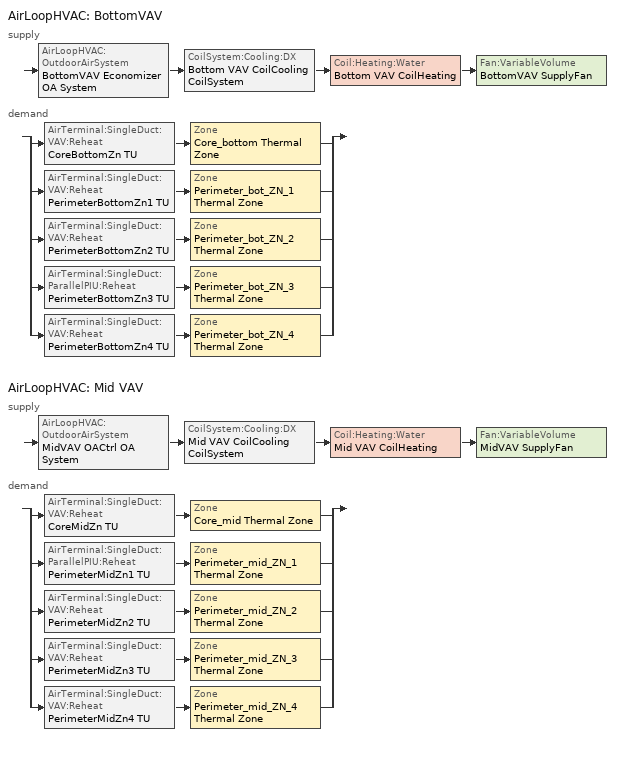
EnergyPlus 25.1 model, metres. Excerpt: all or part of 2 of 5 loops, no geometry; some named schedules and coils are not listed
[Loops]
AirLoopHVAC 'BottomVAV'
 supply: AirLoopHVAC:OutdoorAirSystem 'BottomVAV Economizer OA System' > CoilSystem:Cooling:DX 'Bottom VAV CoilCooling CoilSystem' > Coil:Heating:Water 'Bottom VAV CoilHeating' > Fan:VariableVolume 'BottomVAV SupplyFan'
 demand: split
  | AirTerminal:SingleDuct:VAV:Reheat 'CoreBottomZn TU' > Zone 'Core_bottom Thermal Zone'
  | AirTerminal:SingleDuct:VAV:Reheat 'PerimeterBottomZn1 TU' > Zone 'Perimeter_bot_ZN_1 Thermal Zone'
  | AirTerminal:SingleDuct:VAV:Reheat 'PerimeterBottomZn2 TU' > Zone 'Perimeter_bot_ZN_2 Thermal Zone'
  | AirTerminal:SingleDuct:ParallelPIU:Reheat 'PerimeterBottomZn3 TU' > Zone 'Perimeter_bot_ZN_3 Thermal Zone'
  | AirTerminal:SingleDuct:VAV:Reheat 'PerimeterBottomZn4 TU' > Zone 'Perimeter_bot_ZN_4 Thermal Zone'
AirLoopHVAC 'Mid VAV'
 supply: AirLoopHVAC:OutdoorAirSystem 'MidVAV OACtrl OA System' > CoilSystem:Cooling:DX 'Mid VAV CoilCooling CoilSystem' > Coil:Heating:Water 'Mid VAV CoilHeating' > Fan:VariableVolume 'MidVAV SupplyFan'
 demand: split
  | AirTerminal:SingleDuct:VAV:Reheat 'CoreMidZn TU' > Zone 'Core_mid Thermal Zone'
  | AirTerminal:SingleDuct:ParallelPIU:Reheat 'PerimeterMidZn1 TU' > Zone 'Perimeter_mid_ZN_1 Thermal Zone'
  | AirTerminal:SingleDuct:VAV:Reheat 'PerimeterMidZn2 TU' > Zone 'Perimeter_mid_ZN_2 Thermal Zone'
  | AirTerminal:SingleDuct:VAV:Reheat 'PerimeterMidZn3 TU' > Zone 'Perimeter_mid_ZN_3 Thermal Zone'
  | AirTerminal:SingleDuct:VAV:Reheat 'PerimeterMidZn4 TU' > Zone 'Perimeter_mid_ZN_4 Thermal Zone'
[ZoneControl:Thermostat] Temperature Difference Between Cutout And Setpoint {deltaC}=0
Name | Zone or ZoneList | Control Type Schedule | Control 1
Core_bottom Thermal Zone Thermostat | Core_bottom Thermal Zone | Core_bottom Thermal Zone Thermostat Schedule | Core_bottom Thermal Zone Thermostat
Core_mid Thermal Zone Thermostat | Core_mid Thermal Zone | Core_mid Thermal Zone Thermostat Schedule | Core_mid Thermal Zone Thermostat
Perimeter_bot_ZN_1 Thermal Zone Thermostat | Perimeter_bot_ZN_1 Thermal Zone | Perimeter_bot_ZN_1 Thermal Zone Thermostat Schedule | Perimeter_bot_ZN_1 Thermal Zone Thermostat
Perimeter_bot_ZN_2 Thermal Zone Thermostat | Perimeter_bot_ZN_2 Thermal Zone | Perimeter_bot_ZN_2 Thermal Zone Thermostat Schedule | Perimeter_bot_ZN_2 Thermal Zone Thermostat
Perimeter_bot_ZN_3 Thermal Zone Thermostat | Perimeter_bot_ZN_3 Thermal Zone | Perimeter_bot_ZN_3 Thermal Zone Thermostat Schedule | Perimeter_bot_ZN_3 Thermal Zone Thermostat
Perimeter_bot_ZN_4 Thermal Zone Thermostat | Perimeter_bot_ZN_4 Thermal Zone | Perimeter_bot_ZN_4 Thermal Zone Thermostat Schedule | Perimeter_bot_ZN_4 Thermal Zone Thermostat
Perimeter_mid_ZN_1 Thermal Zone Thermostat | Perimeter_mid_ZN_1 Thermal Zone | Perimeter_mid_ZN_1 Thermal Zone Thermostat Schedule | Perimeter_mid_ZN_1 Thermal Zone Thermostat
Perimeter_mid_ZN_2 Thermal Zone Thermostat | Perimeter_mid_ZN_2 Thermal Zone | Perimeter_mid_ZN_2 Thermal Zone Thermostat Schedule | Perimeter_mid_ZN_2 Thermal Zone Thermostat
Perimeter_mid_ZN_3 Thermal Zone Thermostat | Perimeter_mid_ZN_3 Thermal Zone | Perimeter_mid_ZN_3 Thermal Zone Thermostat Schedule | Perimeter_mid_ZN_3 Thermal Zone Thermostat
Perimeter_mid_ZN_4 Thermal Zone Thermostat | Perimeter_mid_ZN_4 Thermal Zone | Perimeter_mid_ZN_4 Thermal Zone Thermostat Schedule | Perimeter_mid_ZN_4 Thermal Zone Thermostat
[ThermostatSetpoint:DualSetpoint] Heating Setpoint Temperature Schedule=OfficeHtgSetpt; Cooling Setpoint Temperature Schedule=OfficeClgSetpt
Core_bottom Thermal Zone Thermostat; Core_mid Thermal Zone Thermostat; Perimeter_bot_ZN_1 Thermal Zone Thermostat; Perimeter_bot_ZN_2 Thermal Zone Thermostat; Perimeter_bot_ZN_3 Thermal Zone Thermostat; Perimeter_bot_ZN_4 Thermal Zone Thermostat; Perimeter_mid_ZN_1 Thermal Zone Thermostat; Perimeter_mid_ZN_2 Thermal Zone Thermostat; Perimeter_mid_ZN_3 Thermal Zone Thermostat; Perimeter_mid_ZN_4 Thermal Zone Thermostat
[AirTerminal:SingleDuct:VAV:Reheat] Availability Schedule=Always On Discrete; Zone Minimum Air Flow Input Method=FixedFlowRate; Constant Minimum Air Flow Fraction=0.3; Maximum Hot Water or Steam Flow Rate {m3/s}=Autosize; Minimum Hot Water or Steam Flow Rate {m3/s}=0; Convergence Tolerance=0.001; Damper Heating Action=Reverse; Maximum Reheat Air Temperature {C}=35
Name | Maximum Air Flow Rate {m3/s} | Fixed Minimum Air Flow Rate {m3/s} | Reheat Coil | Maximum Flow Fraction During Reheat
CoreBottomZn TU | 3.54465 | 0.749457 | CoreBottomReheatCoil | 0.5
CoreMidZn TU | 3.72345 | 0.749457 | CoreMidReheatCoil | 0.5
PerimeterBottomZn1 TU | 0.955892 | 0.157991 | PerimeterBottom1ReheatCoil | 0.5
PerimeterBottomZn2 TU | 0.576045 | 0.100022 | PerimeterBottom2ReheatCoil | 0.5
PerimeterBottomZn4 TU | 0.596924 | 0.100015 | PerimeterBottom4ReheatCoil | 0.500002
PerimeterMidZn2 TU | 0.690558 | 0.100022 | PerimeterMid2ReheatCoil | 0.499999
PerimeterMidZn3 TU | 0.723363 | 0.157991 | PerimeterMid3ReheatCoil | 0.500001
PerimeterMidZn4 TU | 0.734058 | 0.100015 | PerimeterMid4ReheatCoil | 0.499999
[Coil:Heating:Water] Availability Schedule=Always On Discrete; U-Factor Times Area Value {W/K}=Autosize; Maximum Water Flow Rate {m3/s}=Autosize; Performance Input Method=NominalCapacity; Rated Inlet Water Temperature {C}=54.4444; Rated Inlet Air Temperature {C}=16.6; Rated Outlet Water Temperature {C}=43.3333; Rated Outlet Air Temperature {C}=32.2; Rated Ratio for Air and Water Convection=0.5
Name | Rated Capacity {W}
Bottom VAV CoilHeating | 18407.3
Mid VAV CoilHeating | 19430.4
[Zone equipment]
Core_bottom Thermal Zone: CoreBottomZn TU
Core_mid Thermal Zone: CoreMidZn TU
Perimeter_bot_ZN_1 Thermal Zone: PerimeterBottomZn1 TU
Perimeter_bot_ZN_2 Thermal Zone: PerimeterBottomZn2 TU
Perimeter_bot_ZN_3 Thermal Zone: PerimeterBottomZn3 TU
Perimeter_bot_ZN_4 Thermal Zone: PerimeterBottomZn4 TU
Perimeter_mid_ZN_1 Thermal Zone: PerimeterMidZn1 TU
Perimeter_mid_ZN_2 Thermal Zone: PerimeterMidZn2 TU
Perimeter_mid_ZN_3 Thermal Zone: PerimeterMidZn3 TU
Perimeter_mid_ZN_4 Thermal Zone: PerimeterMidZn4 TU
[Sizing:Zone] Zone Cooling Design Supply Air Temperature Input Method=TemperatureDifference; Zone Cooling Design Supply Air Temperature {C}=14; Zone Heating Design Supply Air Temperature Input Method=TemperatureDifference; Zone Heating Design Supply Air Temperature {C}=40; Zone Heating Design Supply Air Temperature Difference {deltaC}=13.8889; Zone Cooling Design Supply Air Humidity Ratio {kgWater/kgDryAir}=0.0085; Zone Heating Design Supply Air Humidity Ratio {kgWater/kgDryAir}=0.008; Zone Heating Sizing Factor=1; Zone Cooling Sizing Factor=1; Cooling Design Air Flow Method=DesignDay; Cooling Design Air Flow Rate {m3/s}=0; Cooling Minimum Air Flow per Zone Floor Area {m3/s-m2}=0; Cooling Minimum Air Flow {m3/s}=0; Cooling Minimum Air Flow Fraction=0; Heating Design Air Flow Method=DesignDayWithLimit; Heating Design Air Flow Rate {m3/s}=0; Heating Maximum Air Flow per Zone Floor Area {m3/s-m2}=0; Heating Maximum Air Flow {m3/s}=0; Account for Dedicated Outdoor Air System=No; Zone Load Sizing Method=Sensible Load Only No Latent Load; Zone Latent Cooling Design Supply Air Humidity Ratio Input Method=HumidityRatioDifference; Zone Cooling Design Supply Air Humidity Ratio Difference {kgWater/kgDryAir}=0.005; Zone Latent Heating Design Supply Air Humidity Ratio Input Method=HumidityRatioDifference; Zone Humidification Design Supply Air Humidity Ratio Difference {kgWater/kgDryAir}=0.005; Type of Space Sum to Use=Coincident
Name | Zone Cooling Design Supply Air Temperature Difference {deltaC} | Design Specification Outdoor Air Object | Heating Maximum Air Flow Fraction
Core_bottom Thermal Zone | 8.33333 | Core_bottom Thermal Zone Design Specification Outdoor Air | 0.5
Core_mid Thermal Zone | 8.33333 | Core_mid Thermal Zone Design Specification Outdoor Air | 0.5
Perimeter_bot_ZN_1 Thermal Zone | 11.1111 | Perimeter_bot_ZN_1 Thermal Zone Design Specification Outdoor Air | 0.5
Perimeter_bot_ZN_2 Thermal Zone | 11.1111 | Perimeter_bot_ZN_2 Thermal Zone Design Specification Outdoor Air | 0.5
Perimeter_bot_ZN_3 Thermal Zone | 11.1111 | Perimeter_bot_ZN_3 Thermal Zone Design Specification Outdoor Air | 0.5
Perimeter_bot_ZN_4 Thermal Zone | 11.1111 | Perimeter_bot_ZN_4 Thermal Zone Design Specification Outdoor Air | 0.500002
Perimeter_mid_ZN_1 Thermal Zone | 11.1111 | Perimeter_mid_ZN_1 Thermal Zone Design Specification Outdoor Air | 0.5
Perimeter_mid_ZN_2 Thermal Zone | 11.1111 | Perimeter_mid_ZN_2 Thermal Zone Design Specification Outdoor Air | 0.5
Perimeter_mid_ZN_3 Thermal Zone | 11.1111 | Perimeter_mid_ZN_3 Thermal Zone Design Specification Outdoor Air | 0.500001
Perimeter_mid_ZN_4 Thermal Zone | 11.1111 | Perimeter_mid_ZN_4 Thermal Zone Design Specification Outdoor Air | 0.5
[DesignSpecification:OutdoorAir] Outdoor Air Method=Maximum; Outdoor Air Flow per Person {m3/s-person}=0; Outdoor Air Flow per Zone Floor Area {m3/s-m2}=0.000762; Outdoor Air Flow per Zone {m3/s}=0; Outdoor Air Flow Air Changes per Hour {1/hr}=0
Core_bottom Thermal Zone Design Specification Outdoor Air; Core_mid Thermal Zone Design Specification Outdoor Air; Perimeter_bot_ZN_1 Thermal Zone Design Specification Outdoor Air; Perimeter_bot_ZN_2 Thermal Zone Design Specification Outdoor Air; Perimeter_bot_ZN_3 Thermal Zone Design Specification Outdoor Air; Perimeter_bot_ZN_4 Thermal Zone Design Specification Outdoor Air; Perimeter_mid_ZN_1 Thermal Zone Design Specification Outdoor Air; Perimeter_mid_ZN_2 Thermal Zone Design Specification Outdoor Air; Perimeter_mid_ZN_3 Thermal Zone Design Specification Outdoor Air; Perimeter_mid_ZN_4 Thermal Zone Design Specification Outdoor Air
[AirTerminal:SingleDuct:ParallelPIU:Reheat] Availability Schedule=Always On Discrete; Fan On Flow Fraction=0.22; Maximum Hot Water or Steam Flow Rate {m3/s}=Autosize; Minimum Hot Water or Steam Flow Rate {m3/s}=0; Convergence Tolerance=0.001; Fan Control Type=ConstantSpeed; Minimum Fan Turn Down Ratio=0.3; Heating Control Type=Staged; Design Heating Discharge Air Temperature {C}=32.1; High Limit Heating Discharge Air Temperature {C}=37.7
Name | Maximum Primary Air Flow Rate {m3/s} | Maximum Secondary Air Flow Rate {m3/s} | Minimum Primary Air Flow Fraction | Fan | Reheat Coil
PerimeterBottomZn3 TU | 0.656559 | 0.32828 | 0.240636 | Fan 4 | PerimeterBottom3ReheatCoil
PerimeterMidZn1 TU | 1.15181 | 0.575908 | 0.137168 | Fan 5 | PerimeterMid1ReheatCoil
[Fan:ConstantVolume] Availability Schedule=OfficeHVACAvail; Fan Total Efficiency=0.4275; Pressure Rise {Pa}=271.878; Motor Efficiency=0.855; Motor In Airstream Fraction=1
Name | Maximum Flow Rate {m3/s}
Fan 4 | 0.32828
Fan 5 | 0.575908
[AirLoopHVAC] Design Return Air Flow Fraction of Supply Air Flow=1
Name | Design Supply Air Flow Rate {m3/s}
BottomVAV | 5.41706
Mid VAV | 5.71816
[Sizing:System] Type of Load to Size On=Sensible; Design Outdoor Air Flow Rate {m3/s}=Autosize; Preheat Design Temperature {C}=5.68434e-14; Preheat Design Humidity Ratio {kgWater/kgDryAir}=0; Precool Design Temperature {C}=5.68434e-14; Precool Design Humidity Ratio {kgWater/kgDryAir}=0; Central Cooling Design Supply Air Temperature {C}=12.7778; Central Heating Design Supply Air Temperature {C}=15.5556; Type of Zone Sum to Use=Coincident; 100% Outdoor Air in Cooling=No; 100% Outdoor Air in Heating=No; Central Cooling Design Supply Air Humidity Ratio {kgWater/kgDryAir}=0.0085; Central Heating Design Supply Air Humidity Ratio {kgWater/kgDryAir}=0.008; Cooling Supply Air Flow Rate Method=DesignDay; Cooling Supply Air Flow Rate {m3/s}=0; Cooling Supply Air Flow Rate Per Floor Area {m3/s-m2}=0.00996765; Cooling Fraction of Autosized Cooling Supply Air Flow Rate=1; Cooling Supply Air Flow Rate Per Unit Cooling Capacity {m3/s-W}=3.94755e-05; Heating Supply Air Flow Rate Method=DesignDay; Heating Supply Air Flow Rate {m3/s}=0; Heating Supply Air Flow Rate Per Floor Area {m3/s-m2}=0.00996765; Heating Fraction of Autosized Heating Supply Air Flow Rate=1; Heating Fraction of Autosized Cooling Supply Air Flow Rate=1; Heating Supply Air Flow Rate Per Unit Heating Capacity {m3/s-W}=3.15882e-05; System Outdoor Air Method=ZoneSum; Zone Maximum Outdoor Air Fraction=1; Cooling Design Capacity Method=CoolingDesignCapacity; Cooling Design Capacity {W}=Autosize; Cooling Design Capacity Per Floor Area {W/m2}=234.7; Fraction of Autosized Cooling Design Capacity=1; Heating Design Capacity Method=HeatingDesignCapacity; Heating Design Capacity {W}=Autosize; Heating Design Capacity Per Floor Area {W/m2}=157; Fraction of Autosized Heating Design Capacity=1; Central Cooling Capacity Control Method=OnOff; Occupant Diversity=Autosize
Name | Central Heating Maximum System Air Flow Ratio
BottomVAV | 0.44814
Mid VAV | 0.418
[Controller:WaterCoil] Control Variable=Temperature; Action=Normal; Actuator Variable=Flow; Controller Convergence Tolerance {deltaC}=0.1; Minimum Actuated Flow {m3/s}=0
Name | Maximum Actuated Flow {m3/s}
Controller Water Coil 1 | 0.000495411
Controller Water Coil 2 | 0.000522948
[Controller:OutdoorAir] Minimum Outdoor Air Flow Rate {m3/s}=0; Maximum Outdoor Air Flow Rate {m3/s}=Autosize; Economizer Control Type=FixedDryBulb; Economizer Control Action Type=ModulateFlow; Economizer Maximum Limit Dry-Bulb Temperature {C}=21.6667; Economizer Maximum Limit Enthalpy {J/kg}=116300; Lockout Type=NoLockout; Minimum Limit Type=FixedMinimum; High Humidity Control=No; High Humidity Outdoor Air Flow Ratio=1; Control High Indoor Humidity Based on Outdoor Humidity Ratio=Yes; Heat Recovery Bypass Control Type=BypassWhenWithinEconomizerLimits; Economizer Operation Staging=InterlockedWithMechanicalCooling
Name | Minimum Outdoor Air Schedule | Maximum Fraction of Outdoor Air Schedule | Mechanical Ventilation Controller
BottomVAV Economizer | BottomVAV Economizer Schedule | BottomVAV Economizer Max OA Schedule | BottomVAV Economizer Mech Vent Controller
MidVAV OACtrl | MidVAV OACtrl Schedule | MidVAV OACtrl Max OA Schedule | MidVAV OACtrl Mech Vent Controller
[Controller:MechanicalVentilation] Demand Controlled Ventilation=No; System Outdoor Air Method=ZoneSum
Name | Availability Schedule | Zone or ZoneList Name 1 | Design Specification Outdoor Air Object Name 1 | Zone or ZoneList Name 2 | Design Specification Outdoor Air Object Name 2 | Zone or ZoneList Name 3 | Design Specification Outdoor Air Object Name 3 | Zone or ZoneList Name 4 | Design Specification Outdoor Air Object Name 4 | Zone or ZoneList Name 5 | Design Specification Outdoor Air Object Name 5
BottomVAV Economizer Mech Vent Controller | BottomVAV Economizer Schedule | Core_bottom Thermal Zone | Core_bottom Thermal Zone Design Specification Outdoor Air | Perimeter_bot_ZN_1 Thermal Zone | Perimeter_bot_ZN_1 Thermal Zone Design Specification Outdoor Air | Perimeter_bot_ZN_2 Thermal Zone | Perimeter_bot_ZN_2 Thermal Zone Design Specification Outdoor Air | Perimeter_bot_ZN_3 Thermal Zone | Perimeter_bot_ZN_3 Thermal Zone Design Specification Outdoor Air | Perimeter_bot_ZN_4 Thermal Zone | Perimeter_bot_ZN_4 Thermal Zone Design Specification Outdoor Air
MidVAV OACtrl Mech Vent Controller | MidVAV OACtrl Schedule | Core_mid Thermal Zone | Core_mid Thermal Zone Design Specification Outdoor Air | Perimeter_mid_ZN_1 Thermal Zone | Perimeter_mid_ZN_1 Thermal Zone Design Specification Outdoor Air | Perimeter_mid_ZN_2 Thermal Zone | Perimeter_mid_ZN_2 Thermal Zone Design Specification Outdoor Air | Perimeter_mid_ZN_3 Thermal Zone | Perimeter_mid_ZN_3 Thermal Zone Design Specification Outdoor Air | Perimeter_mid_ZN_4 Thermal Zone | Perimeter_mid_ZN_4 Thermal Zone Design Specification Outdoor Air
[SetpointManager:MixedAir] Control Variable=Temperature
Name | Setpoint Node or NodeList
BottomVAV Economizer OA System Mixed Air Node OS Default SPM | BottomVAV Economizer OA System Mixed Air Node
Bottom VAV CoilCooling Outlet Node OS Default SPM | Bottom VAV CoilCooling Outlet Node
Bottom VAV CoilHeating Air Outlet Node OS Default SPM | Bottom VAV CoilHeating Air Outlet Node
MidVAV OACtrl OA System Mixed Air Node OS Default SPM | MidVAV OACtrl OA System Mixed Air Node
Mid VAV CoilCooling Outlet Node OS Default SPM | Mid VAV CoilCooling Outlet Node
Mid VAV CoilHeating Air Outlet Node OS Default SPM | Mid VAV CoilHeating Air Outlet Node
[CoilSystem:Cooling:DX] Availability Schedule=Always On Discrete
Name | Cooling Coil
Bottom VAV CoilCooling CoilSystem | Bottom VAV CoilCooling
Mid VAV CoilCooling CoilSystem | Mid VAV CoilCooling
[Coil:Cooling:DX:TwoSpeed] Availability Schedule=Always On Discrete; High Speed Rated Sensible Heat Ratio=Autosize; High Speed Gross Rated Cooling COP {W/W}=3.42235; High Speed Rated Evaporator Fan Power Per Volume Flow Rate 2017 {W/(m3/s)}=773.3; High Speed Rated Evaporator Fan Power Per Volume Flow Rate 2023 {W/(m3/s)}=934.4; Unit Internal Static Air Pressure {Pa}=773.3; Total Cooling Capacity Function of Temperature Curve=CoilClgDXQRatio_fTwbToadbSI; Total Cooling Capacity Function of Flow Fraction Curve=CoilClgDXDblQRatio_fCFMRatio; Energy Input Ratio Function of Temperature Curve=CoilClgDXEIRRatio_fTwbToadbSI; Energy Input Ratio Function of Flow Fraction Curve=CoilClgDXDblEIRRatio_fCFMRatio; Part Load Fraction Correlation Curve=CoilClgDXEIRRatio_fQFrac; Low Speed Gross Rated Sensible Heat Ratio=Autosize; Low Speed Gross Rated Cooling COP {W/W}=3.42235; Low Speed Rated Evaporator Fan Power Per Volume Flow Rate 2017 {W/(m3/s)}=773.3; Low Speed Rated Evaporator Fan Power Per Volume Flow Rate 2023 {W/(m3/s)}=934.4; Condenser Type=AirCooled; Minimum Outdoor Dry-Bulb Temperature for Compressor Operation {C}=-25; High Speed Evaporative Condenser Effectiveness=0.9; High Speed Evaporative Condenser Air Flow Rate {m3/s}=Autosize; High Speed Evaporative Condenser Pump Rated Power Consumption {W}=Autosize; Low Speed Evaporative Condenser Effectiveness=0.9; Low Speed Evaporative Condenser Air Flow Rate {m3/s}=Autosize; Low Speed Evaporative Condenser Pump Rated Power Consumption {W}=Autosize; Basin Heater Capacity {W/K}=0; Basin Heater Setpoint Temperature {C}=2
Name | High Speed Gross Rated Total Cooling Capacity {W} | High Speed Rated Air Flow Rate {m3/s} | Low Speed Gross Rated Total Cooling Capacity {W} | Low Speed Rated Air Flow Rate {m3/s} | Low Speed Total Cooling Capacity Function of Temperature Curve | Low Speed Energy Input Ratio Function of Temperature Curve
Bottom VAV CoilCooling | 136709 | 5.41706 | 68354.6 | 2.70853 | CoilClgDXQRatio_fTwbToadbSI 1 | CoilClgDXEIRRatio_fTwbToadbSI 1
Mid VAV CoilCooling | 143477 | 5.71816 | 71738.5 | 2.85908 | CoilClgDXQRatio_fTwbToadbSI 2 | CoilClgDXEIRRatio_fTwbToadbSI 2
[Fan:VariableVolume] Availability Schedule=OfficeHVACAvail; Fan Total Efficiency=0.6006; Pressure Rise {Pa}=1204.46; Fan Power Minimum Flow Rate Input Method=FixedFlowRate; Fan Power Minimum Flow Fraction=0; Fan Power Minimum Air Flow Rate {m3/s}=1.26548; Motor Efficiency=0.924; Motor In Airstream Fraction=1; Fan Power Coefficient 1=0.04076; Fan Power Coefficient 2=0.088045; Fan Power Coefficient 3=-0.072926; Fan Power Coefficient 4=0.94374; Fan Power Coefficient 5=0
Name | Maximum Flow Rate {m3/s}
BottomVAV SupplyFan | 5.41706
MidVAV SupplyFan | 5.71816
[SetpointManager:Warmest] Control Variable=Temperature; Minimum Setpoint Temperature {C}=12.7778; Maximum Setpoint Temperature {C}=15.5556; Strategy=MaximumTemperature
Name | HVAC Air Loop | Setpoint Node or NodeList
Setpoint Manager Warmest 1 | BottomVAV | BottomVAV SupplyFan Outlet Node
Setpoint Manager Warmest 2 | Mid VAV | MidVAV SupplyFan Outlet Node
[Schedule:Year]
OfficeHtgSetpt: OfficeHtgSetptWk, 1, 1, 12, 31
OfficeClgSetpt: OfficeClgSetptWk, 1, 1, 12, 31
OfficeHVACAvail: OfficeHVACAvailWk, 1, 1, 12, 31
BottomVAV Economizer Schedule: BottomVAV Economizer Schedule Week 1, 1, 1, 12, 31
MidVAV OACtrl Schedule: MidVAV OACtrl Schedule Week 1, 1, 1, 12, 31
BottomVAV Economizer Max OA Schedule: BottomVAV Economizer Max OA Schedule Week Rule - Jan1-Dec31, 1, 1, 12, 31
MidVAV OACtrl Max OA Schedule: MidVAV OACtrl Max OA Schedule Week Rule - Jan1-Dec31, 1, 1, 12, 31
[Schedule:Week:Daily]
OfficeHtgSetptWk: OfficeHtgSetptSun, OfficeHtgSetptWD, OfficeHtgSetptWD, OfficeHtgSetptWD, OfficeHtgSetptWD, OfficeHtgSetptWD, OfficeHtgSetptSat, OfficeHtgSetptSun, OfficeHtgSetptWD, OfficeHtgSetptWD, OfficeHtgSetptSun, OfficeHtgSetptSun
OfficeClgSetptWk: OfficeClgSetptSun, OfficeClgSetptWD, OfficeClgSetptWD, OfficeClgSetptWD, OfficeClgSetptWD, OfficeClgSetptWD, OfficeClgSetptSat, OfficeClgSetptSun, OfficeClgSetptWD, OfficeClgSetptWD, OfficeClgSetptSun, OfficeClgSetptSun
OfficeHVACAvailWk: OfficeHVACAvailSun, OfficeHVACAvailWD, OfficeHVACAvailWD, OfficeHVACAvailWD, OfficeHVACAvailWD, OfficeHVACAvailWD, OfficeHVACAvailSat, OfficeHVACAvailSun, AllOnHVACAvailDay, AllOnHVACAvailDay, OfficeHVACAvailSun, OfficeHVACAvailSun
BottomVAV Economizer Schedule Week 1: BottomVAV Economizer Schedule Week 1 Sunday, BottomVAV Economizer Schedule Week 1 Monday, BottomVAV Economizer Schedule Week 1 Tuesday, BottomVAV Economizer Schedule Week 1 Wednesday, BottomVAV Economizer Schedule Week 1 Thursday, BottomVAV Economizer Schedule Week 1 Friday, BottomVAV Economizer Schedule Week 1 Saturday, BottomVAV Economizer Schedule Week 1 Holiday, BottomVAV Economizer Schedule Week 1 Summer, BottomVAV Economizer Schedule Week 1 Winter, BottomVAV Economizer Schedule Week 1 Custom 1, BottomVAV Economizer Schedule Week 1 Custom 2
MidVAV OACtrl Schedule Week 1: MidVAV OACtrl Schedule Week 1 Sunday, MidVAV OACtrl Schedule Week 1 Monday, MidVAV OACtrl Schedule Week 1 Tuesday, MidVAV OACtrl Schedule Week 1 Wednesday, MidVAV OACtrl Schedule Week 1 Thursday, MidVAV OACtrl Schedule Week 1 Friday, MidVAV OACtrl Schedule Week 1 Saturday, MidVAV OACtrl Schedule Week 1 Holiday, MidVAV OACtrl Schedule Week 1 Summer, MidVAV OACtrl Schedule Week 1 Winter, MidVAV OACtrl Schedule Week 1 Custom 1, MidVAV OACtrl Schedule Week 1 Custom 2
BottomVAV Economizer Max OA Schedule Week Rule - Jan1-Dec31: BottomVAV Economizer Max OA Schedule Day Schedule, BottomVAV Economizer Max OA Schedule Day Schedule, BottomVAV Economizer Max OA Schedule Day Schedule, BottomVAV Economizer Max OA Schedule Day Schedule, BottomVAV Economizer Max OA Schedule Day Schedule, BottomVAV Economizer Max OA Schedule Day Schedule, BottomVAV Economizer Max OA Schedule Day Schedule, BottomVAV Economizer Max OA Schedule Day Schedule, BottomVAV Economizer Max OA Schedule Day Schedule, BottomVAV Economizer Max OA Schedule Day Schedule, BottomVAV Economizer Max OA Schedule Day Schedule, BottomVAV Economizer Max OA Schedule Day Schedule
MidVAV OACtrl Max OA Schedule Week Rule - Jan1-Dec31: MidVAV OACtrl Max OA Schedule Day Schedule, MidVAV OACtrl Max OA Schedule Day Schedule, MidVAV OACtrl Max OA Schedule Day Schedule, MidVAV OACtrl Max OA Schedule Day Schedule, MidVAV OACtrl Max OA Schedule Day Schedule, MidVAV OACtrl Max OA Schedule Day Schedule, MidVAV OACtrl Max OA Schedule Day Schedule, MidVAV OACtrl Max OA Schedule Day Schedule, MidVAV OACtrl Max OA Schedule Day Schedule, MidVAV OACtrl Max OA Schedule Day Schedule, MidVAV OACtrl Max OA Schedule Day Schedule, MidVAV OACtrl Max OA Schedule Day Schedule
[Schedule:Compact]
Core_bottom Thermal Zone Thermostat Schedule; Core_mid Thermal Zone Thermostat Schedule; Perimeter_bot_ZN_1 Thermal Zone Thermostat Schedule; Perimeter_bot_ZN_2 Thermal Zone Thermostat Schedule; Perimeter_bot_ZN_3 Thermal Zone Thermostat Schedule; Perimeter_bot_ZN_4 Thermal Zone Thermostat Schedule; Perimeter_mid_ZN_1 Thermal Zone Thermostat Schedule; Perimeter_mid_ZN_2 Thermal Zone Thermostat Schedule; Perimeter_mid_ZN_3 Thermal Zone Thermostat Schedule; Perimeter_mid_ZN_4 Thermal Zone Thermostat Schedule: Through: 12/31, For: AllDays, Until: 24:00, 4
[Schedule:Constant]
Always On Discrete: Hourly Value=1
[Curve:Biquadratic] Minimum Value of x {BasedOnField A2}=13.89; Maximum Value of x {BasedOnField A2}=25; Minimum Value of y {BasedOnField A3}=23.89; Maximum Value of y {BasedOnField A3}=46.11; Minimum Curve Output {BasedOnField A4}=0.77
Name | Coefficient1 Constant | Coefficient2 x | Coefficient3 x**2 | Coefficient4 y | Coefficient5 y**2 | Coefficient6 x*y | Maximum Curve Output {BasedOnField A4}
CoilClgDXQRatio_fTwbToadbSI; CoilClgDXQRatio_fTwbToadbSI 1; CoilClgDXQRatio_fTwbToadbSI 2 | 0.86779 | 0.014245 | 0.000554 | -0.007569 | 3.2e-05 | -0.000191 | 1.29
CoilClgDXEIRRatio_fTwbToadbSI; CoilClgDXEIRRatio_fTwbToadbSI 1; CoilClgDXEIRRatio_fTwbToadbSI 2 | 0.116709 | 0.028458 | -0.000411 | 0.021422 | 0.000162 | -0.00068 | 1.33
[Curve:Cubic]
Name | Coefficient1 Constant | Coefficient2 x | Coefficient3 x**2 | Coefficient4 x**3 | Minimum Value of x {BasedOnField A2} | Maximum Value of x {BasedOnField A2} | Minimum Curve Output {BasedOnField A3} | Maximum Curve Output {BasedOnField A3}
CoilClgDXDblQRatio_fCFMRatio | 0.472786 | 1.24334 | -1.03871 | 0.322578 | 0 | 100 | 0.47
CoilClgDXDblEIRRatio_fCFMRatio | 1.00795 | 0.345441 | -0.692289 | 0.338899 | 0 | 100
CoilClgDXEIRRatio_fQFrac | 0 | 5.1091 | -8.5515 | 4.4744 | 0.7 | 1 | 0.92 | 1
